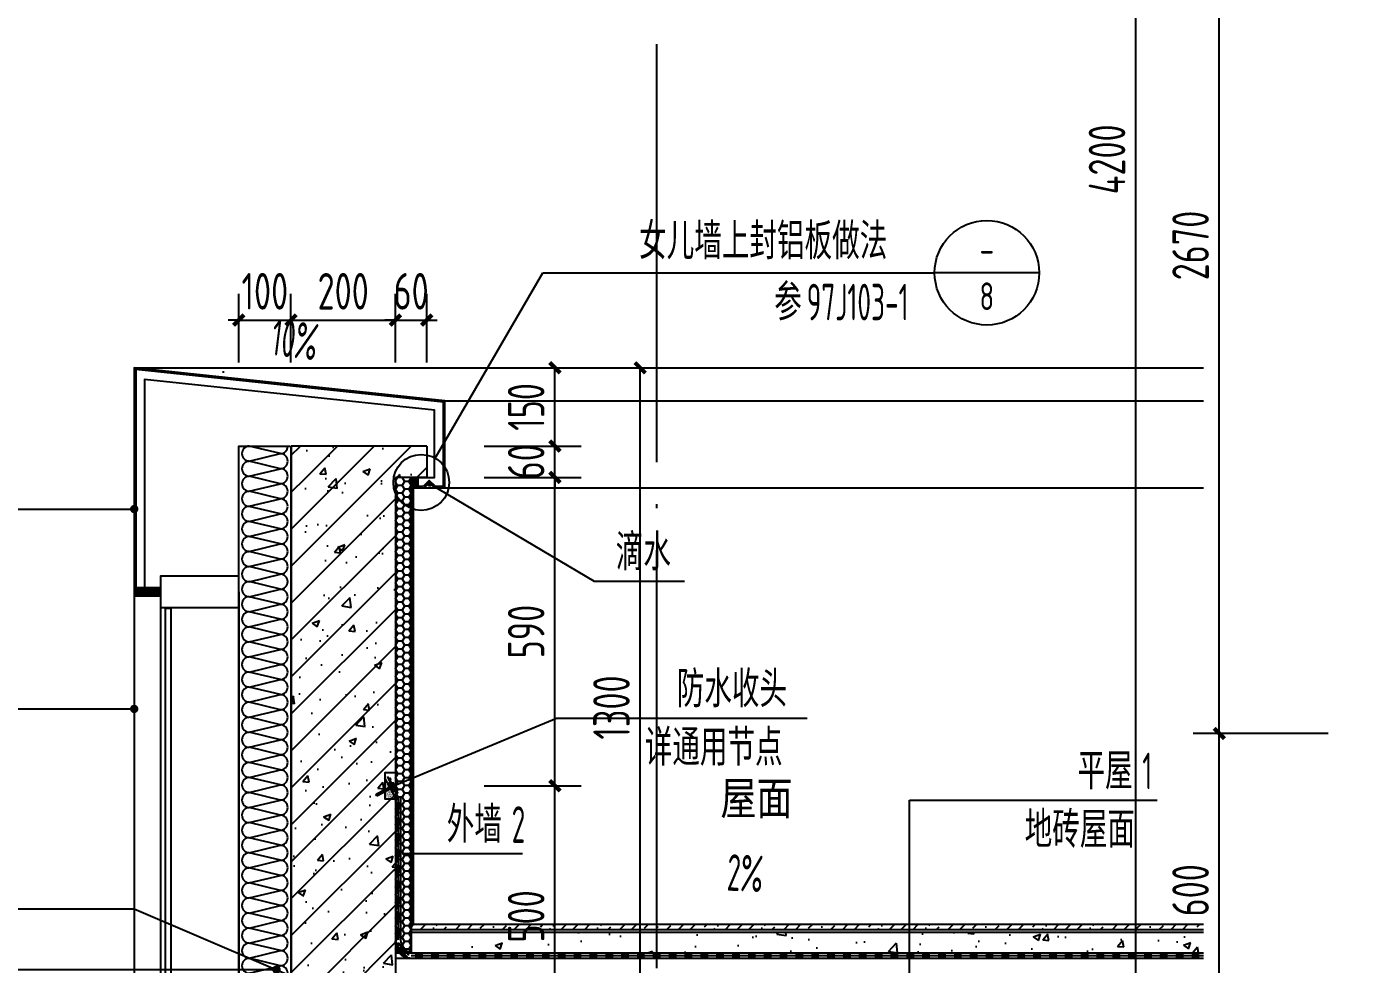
# Model space of a CAD drawing. Extents: x 198753 to 882193, y -399300 to 132460.
# Drawn here: x 368831 to 371382, y -190888 to -189093 of the extents above; entities that cross this region are included whole.
import ezdxf
from ezdxf.enums import TextEntityAlignment as Align

# ---------------------------------------------------------------- set-up
doc = ezdxf.new("R2010")
doc.units = 0
doc.header["$LTSCALE"] = 1000
doc.header["$MEASUREMENT"] = 0
doc.linetypes.add('DOTE', pattern=[2.42, 2, -0.2, 0.02, -0.2])
for name, color, linetype in [('00-图签', 7, 'Continuous'), ('01-标注_尺寸', 124, 'Continuous'), ('01-标注_符号', 200, 'Continuous'), ('02-TEXT_标注', 130, 'Continuous'), ('05-填充_天正', 26, 'Continuous'), ('A-0-房间名称', 7, 'Continuous'), ('A-D-玻璃剖线', 130, 'Continuous'), ('A-D-金属剖线', 200, 'Continuous'), ('A-D-金属看线', 205, 'Continuous'), ('A-D_龙骨', 131, 'Continuous'), ('A-O_屋面', 201, 'Continuous'), ('A-O_防水层', 222, 'Continuous'), ('A-SUR_保温', 222, 'Continuous'), ('A-金属背板', 30, 'Continuous'), ('A_AXIS-轴线', 36, 'DOTE'), ('A_STR-砼墙', 51, 'Continuous'), ('钢龙骨', 173, 'Continuous')]:
    doc.layers.add(name, color=color, linetype=linetype)
doc.styles.add('_TCH_DIM', font='ROS1', dxfattribs={"width": 0.8, "bigfont": 'JD'})
doc.styles.add('_TCH_DIM_T3', font='ROS1', dxfattribs={"width": 0.8, "bigfont": 'JD'})
doc.styles.add('_TCH_SPACE', font='STXIHEI.TTF', dxfattribs={"width": 0.75, "height": 5})
doc.dimstyles.new('_TCH_ARCH&&20', dxfattribs={"dimtxt": 70, "dimasz": 20, "dimexe": 50, "dimexo": 60, "dimgap": 20, "dimtad": 1, "dimdec": 0, "dimzin": 0, "dimdsep": 46, "dimtxsty": '_TCH_DIM_T3', "dimblk": 'ARCHTICK', "dimcen": 0.09, "dimclrt": 4, "dimazin": 2, "dimtfac": 1, "dimtdec": 0, "dimtix": 1, "dimtmove": 2, "dimatfit": 3, "dimfxl": 0, "dimtolj": 1, "dimtzin": 0, "dimarcsym": 0})
pattern_1 = [(45, (0, 0), (-35.355339, 35.355339), []), (50, (0, 0), (143.45204, -12.55043), [15, -165]), (355, (0, 0), (-27.75027, 150.43843), [12, -132]), (100.4514, (11.95, -1.05), (115.70188, 137.88791), [12.74804, -140.22842]), (46.1842, (0, 40), (213.44821, -33.1038), [22.5, -247.5]), (96.6356, (17.79, 37.24), (186.93254, 194.82357), [19.12206, -210.3426]), (351.1842, (0, 40), (186.9324, 194.82372), [18, -198]), (21, (20, 30), (119.38141, -80.52378), [15, -165]), (326, (20, 30), (48.66307, 145.03001), [12, -132]), (71.4514, (29.95, 23.29), (168.04453, 64.5061), [12.74804, -140.22842]), (37.5, (0, 0), (2.431971, 66.578771), [0, -130.4, 0, -134, 0, -132.5]), (7.5, (0, 0), (52.613907, 78.882342), [0, -76.4, 0, -127.4, 0, -50.5]), (327.5, (-44.6, 0), (106.764487, -4.510974), [0, -50, 0, -156, 0, -207]), (317.5, (-64.6, 0), (116.637234, 20.020996), [0, -65, 0, -103.6, 0, -147])]

# ---------------------------------------------------------------- blocks, each defined once
blk = doc.blocks.new('$LinePat$岩棉板')
at = {"color": 0}
for p, q in [((0, -17), (12, -67)), ((12, -67), (24, -17))]:
    blk.add_line(p, q, dxfattribs=at)
for centre, start, end in [((12, -17), 0, 180), ((0, -67), 270, 0), ((24, -67), 180, 270)]:
    blk.add_arc(centre, 12, start, end, dxfattribs=at)
at = {"layer": 'Defpoints'}
blk.add_point((0, 0.1), dxfattribs=at)
at = {"layer": 'Defpoints', "color": 0}
blk.add_point((24, -84), dxfattribs=at)
blk = doc.blocks.new('DKAJSDHKJASHDKJAS')
at = {"layer": '01-标注_符号', "const_width": 8}
for points in [[(-4, 682.3, 1), (4, 682.3, 1)], [(268.4, 183.3, 1), (276.4, 183.3, 1)], [(215.7, -819.4, 1), (223.7, -819.4, 1)]]:
    blk.add_lwpolyline(points, format="xyb", close=True, dxfattribs=at)
at = {"layer": '01-标注_符号'}
for points in [[(-852.7, 682.3), (0, 682.3)], [(-852.7, 183.3), (272.4, 183.3)], [(-850, -819.4), (219.7, -819.4)]]:
    blk.add_lwpolyline(points, dxfattribs=at)
at = {"layer": 'A-D-金属剖线'}
for points in [[(70, -765), (600.2, -765), (600.2, -865), (70, -865)], [(71.5, -766.5), (598.7, -766.5), (598.7, -863.5), (71.5, -863.5)]]:
    blk.add_lwpolyline(points, close=True, dxfattribs=at)
at = {"layer": 'A-SUR_保温'}
blk.add_lwpolyline([(300.2, 1185.3), (300.2, -184.7), (600.2, -184.7), (600.2, -765), (500.2, -765), (500.2, -284.7), (200.2, -284.7), (200.2, 1185.3), (298.1, 1185.3)], dxfattribs=at)
at = {"layer": 'A-金属背板'}
for points in [[(60, 875.3), (70, 875.3), (70, 35), (60, 35)], [(60, -25), (70, -25), (70, -865), (60, -865)]]:
    blk.add_lwpolyline(points, close=True, dxfattribs=at)
at = {"layer": 'A-SUR_保温', "yscale": 1.188379012465143, "zscale": 1.188379012465143}
for p, xscale, rotation in [((200.2, 1156.4), 1.20098039115519, 89.99999999965743), ((200.2, 1127.6), 1.20098039115519, 89.99999999965743), ((200.2, 1098.8), 1.20098039115519, 89.99999999965743), ((200.2, 1070), 1.20098039115519, 89.99999999965743), ((200.2, 1041.1), 1.20098039115519, 89.99999999965743), ((200.2, 1012.3), 1.20098039115519, 89.99999999965743), ((200.2, 983.5), 1.20098039115519, 89.99999999965743), ((200.2, 954.7), 1.20098039115519, 89.99999999965743), ((200.2, 925.8), 1.20098039115519, 89.99999999965743), ((200.2, 897), 1.20098039115519, 89.99999999965743), ((200.2, 868.2), 1.20098039115519, 89.99999999965743), ((200.2, 839.4), 1.20098039115519, 89.99999999965743), ((200.2, 810.5), 1.20098039115519, 89.99999999965743), ((200.2, 781.7), 1.20098039115519, 89.99999999965743), ((200.2, 752.9), 1.20098039115519, 89.99999999965743), ((200.2, 724.1), 1.20098039115519, 89.99999999965743), ((200.2, 695.3), 1.20098039115519, 89.99999999965743), ((200.2, 666.4), 1.20098039115519, 89.99999999965743), ((200.2, 637.6), 1.20098039115519, 89.99999999965743), ((200.2, 608.8), 1.20098039115519, 89.99999999965743), ((200.2, 580), 1.20098039115519, 89.99999999965743), ((200.2, 551.1), 1.20098039115519, 89.99999999965743), ((200.2, 522.3), 1.20098039115519, 89.99999999965743), ((200.2, 493.5), 1.20098039115519, 89.99999999965743), ((200.2, 464.7), 1.20098039115519, 89.99999999965743), ((200.2, 435.8), 1.20098039115519, 89.99999999965743), ((200.2, 407), 1.20098039115519, 89.99999999965743), ((200.2, 378.2), 1.20098039115519, 89.99999999965743), ((200.2, 349.4), 1.20098039115519, 89.99999999965743), ((200.2, 320.5), 1.20098039115519, 89.99999999965743), ((200.2, 291.7), 1.20098039115519, 89.99999999965743), ((200.2, 262.9), 1.20098039115519, 89.99999999965743), ((200.2, 234.1), 1.20098039115519, 89.99999999965743), ((200.2, 205.3), 1.20098039115519, 89.99999999965743), ((200.2, 176.4), 1.20098039115519, 89.99999999965743), ((200.2, 147.6), 1.20098039115519, 89.99999999965743), ((200.2, 118.8), 1.20098039115519, 89.99999999965743), ((200.2, 90), 1.20098039115519, 89.99999999965743), ((200.2, 61.1), 1.20098039115519, 89.99999999965743), ((200.2, 32.3), 1.20098039115519, 89.99999999965743), ((200.2, 3.5), 1.20098039115519, 89.99999999965743), ((200.2, -25.3), 1.20098039115519, 89.99999999965743), ((200.2, -54.2), 1.20098039115519, 89.99999999965743), ((200.2, -83), 1.20098039115519, 89.99999999965743), ((200.2, -111.8), 1.20098039115519, 89.99999999965743), ((200.2, -140.6), 1.20098039115519, 89.99999999965743), ((200.2, -169.5), 1.20098039115519, 89.99999999965743), ((200.2, -198.3), 1.20098039115519, 89.99999999965743), ((200.2, -227.1), 1.20098039115519, 89.99999999965743), ((300.2, -184.7), 1.249999998931412, 1.723110874633426e-10), ((330.2, -184.7), 1.249999998931412, 1.723110874633426e-10), ((360.2, -184.7), 1.249999998931412, 1.723110874633426e-10), ((390.2, -184.7), 1.249999998931412, 1.723110874633426e-10), ((420.2, -184.7), 1.249999998931412, 1.723110874633426e-10), ((450.2, -184.7), 1.249999998931412, 1.723110874633426e-10), ((480.2, -184.7), 1.249999998931412, 1.723110874633426e-10), ((510.2, -184.7), 1.249999998931412, 1.723110874633426e-10), ((540.2, -184.7), 1.249999998931412, 1.723110874633426e-10), ((570.2, -184.7), 1.249999998931412, 1.723110874633426e-10), ((200.2, -255.9), 1.20098039115519, 89.99999999965743), ((200.2, -284.7), 1.20098039115519, 89.99999999965743), ((600.2, -284.7), 1.250661926175161, 270.0000000012639), ((600.2, -314.8), 1.250661926175161, 270.0000000012639), ((600.2, -344.8), 1.250661926175161, 270.0000000012639), ((600.2, -374.8), 1.250661926175161, 270.0000000012639), ((600.2, -404.8), 1.250661926175161, 270.0000000012639), ((600.2, -434.8), 1.250661926175161, 270.0000000012639), ((600.2, -464.8), 1.250661926175161, 270.0000000012639), ((600.2, -494.9), 1.250661926175161, 270.0000000012639), ((600.2, -524.9), 1.250661926175161, 270.0000000012639), ((600.2, -554.9), 1.250661926175161, 270.0000000012639), ((600.2, -584.9), 1.250661926175161, 270.0000000012639), ((600.2, -614.9), 1.250661926175161, 270.0000000012639), ((600.2, -644.9), 1.250661926175161, 270.0000000012639), ((600.2, -675), 1.250661926175161, 270.0000000012639), ((600.2, -705), 1.250661926175161, 270.0000000012639), ((600.2, -735), 1.250661926175161, 270.0000000012639), ((99.5, -865), 1.227270386413879, 179.9999999999937), ((128.9, -865), 1.227270386413879, 179.9999999999937), ((158.4, -865), 1.227270386413879, 179.9999999999937), ((187.8, -865), 1.227270386413879, 179.9999999999937), ((217.3, -865), 1.227270386413879, 179.9999999999937), ((246.7, -865), 1.227270386413879, 179.9999999999937), ((276.2, -865), 1.227270386413879, 179.9999999999937), ((305.6, -865), 1.227270386413879, 179.9999999999937), ((335.1, -865), 1.227270386413879, 179.9999999999937), ((364.5, -865), 1.227270386413879, 179.9999999999937), ((394, -865), 1.227270386413879, 179.9999999999937), ((423.5, -865), 1.227270386413879, 179.9999999999937), ((452.9, -865), 1.227270386413879, 179.9999999999937), ((482.4, -865), 1.227270386413879, 179.9999999999937), ((511.8, -865), 1.227270386413879, 179.9999999999937), ((541.3, -865), 1.227270386413879, 179.9999999999937), ((570.7, -865), 1.227270386413879, 179.9999999999937), ((600.2, -865), 1.227270386413879, 179.9999999999937)]:
    blk.add_blockref('$LinePat$岩棉板', p, dxfattribs=dict(at, xscale=xscale, rotation=rotation))
at = {"layer": '02-TEXT_标注', "style": '_TCH_DIM'}
for s, height, width, p in [('幕墙', 69.46, 0.8, (-852.7, 703.3)), ('2', 70, 0.64, (-728.5, 703.3)), ('厚憎水岩棉板', 69.46, 0.8, (-763.1, 205.2)), ('100', 70, 0.64, (-852.7, 205.2)), ('100', 70, 0.64, (-850, -795.5)), ('厚憎水岩棉防火封堵', 69.46, 0.8, (-760.4, -795.5)), ('外包', 69.46, 0.8, (-850, -910.4)), ('1.5', 70, 0.64, (-725.8, -910.4)), ('厚镀锌钢板', 69.46, 0.8, (-651.2, -910.4))]:
    blk.add_text(s, height=height, dxfattribs=dict(at, width=width)).set_placement(p)
blk = doc.blocks.new('DLASJDALS')
at = {"layer": '05-填充_天正'}
h = blk.add_hatch(dxfattribs=at)
h.set_pattern_fill('钢筋混凝土', color=256, scale=20, style=0)
h.set_pattern_definition(pattern_1)
h.paths.add_polyline_path([(10021.5, -185495.6), (10021.5, -185555.6), (10281.5, -185555.6), (10281.5, -185495.6)])
h = blk.add_hatch(dxfattribs=at)
h.set_pattern_fill('钢筋混凝土', color=256, scale=20, style=0)
h.set_pattern_definition(pattern_1)
h.paths.add_polyline_path([(10221.5, -185555.6), (10021.5, -185555.6), (10021.5, -186865.6), (10221.5, -186745.6)])
at = {"layer": '01-标注_符号'}
for p, q in [((11205.5, -186745.6), (11205.5, -186173.4)), ((11205.5, -186173.4), (11679.9, -186173.4))]:
    blk.add_line(p, q, dxfattribs=at)
at = {"layer": 'A_STR-砼墙'}
for p, q in [((10021.5, -185495.6), (10021.5, -185555.6)), ((10281.5, -185495.6), (10021.5, -185495.6)), ((10281.5, -185495.6), (10281.5, -185555.6)), ((10021.5, -185555.6), (10021.5, -186865.6)), ((10221.5, -185555.6), (10221.5, -186745.6)), ((10281.5, -185555.6), (10221.5, -185555.6))]:
    blk.add_line(p, q, dxfattribs=at)
at = {"layer": '02-TEXT_标注', "style": '_TCH_DIM'}
for s, height, width, p in [('平屋', 69.46, 0.8, (11527.3, -186152.4)), ('1', 70, 0.64, (11651.4, -186152.4)), ('地砖屋面', 69.46, 0.8, (11426.2, -186264.4))]:
    blk.add_text(s, height=height, dxfattribs=dict(at, width=width)).set_placement(p)
blk = doc.blocks.new('*U260')
at = {"layer": '01-标注_符号'}
for p, q in [((276.4, 276.7), (482.1, 631.6)), ((482.1, 631.6), (1232.4, 631.6)), ((1432.4, 631.6), (1232.4, 631.6)), ((265.8, 227.5), (580.4, 41.3)), ((580.4, 41.3), (753.6, 41.3))]:
    blk.add_line(p, q, dxfattribs=at)
blk.add_lwpolyline([(-96.9, 460.3, 0, 0, 0), (33.1, 444.2, 16, 0, 0), (92.6, 436.8, 0, 0, 0)], format="xyseb", dxfattribs=at)
for points, const_width in [([(263.5, 228.8, 1), (268.1, 226.1, 1)], 5.33), ([(-304, 179.5, 1), (-296, 179.5, 1)], 8)]:
    blk.add_lwpolyline(points, format="xyb", close=True, dxfattribs=dict(at, const_width=const_width))
blk.add_lwpolyline([(-1149.7, 179.5), (-300, 179.5)], dxfattribs=at)
for centre, radius in [((1332.4, 631.6), 100), ((249.6, 230.5), 53.5)]:
    blk.add_circle(centre, radius, dxfattribs=at)
at = {"layer": 'A-D-金属剖线'}
blk.add_line((-130, 443.2), (-130, 440.2), dxfattribs=at)
for points in [[(235, 220), (295, 220), (295, 386.8), (-300, 450), (-300, 20)], [(276.2, 223), (292, 223), (292, 384.1), (-297, 446.6), (-297, 20)], [(235, 240), (275, 240), (275, 369), (-280, 427.5), (-280, 20)], [(276.2, 223), (265, 234.2), (253.8, 223)], [(275, 220), (265, 230), (255, 220)], [(235, 223), (253.8, 223)]]:
    blk.add_lwpolyline(points, dxfattribs=at)
at = {"layer": 'A-D-金属剖线', "const_width": 10}
blk.add_lwpolyline([(240, 240), (240, 220)], dxfattribs=at)
at = {"layer": 'A-D-金属看线'}
for p, q in [((-300, 450), (1747, 450)), ((295, 386.8), (1747, 386.8)), ((295, 220), (1747, 220))]:
    blk.add_line(p, q, dxfattribs=at)
at = {"layer": '02-TEXT_标注', "style": '_TCH_DIM'}
for s, height, width, p in [('女儿墙上封铝板做法', 69.46, 0.8, (666.6, 657.4)), ('参', 69.5, 0.8, (925.3, 540.6)), ('97J103-1', 70, 0.64, (987.4, 540.6)), ('滴水', 69.46, 0.8, (621.9, 62.3))]:
    blk.add_text(s, height=height, dxfattribs=dict(at, width=width)).set_placement(p)
for s, p, p2 in [('-', (1318.2, 650), (1346.5, 650)), ('8', (1318.2, 560.2), (1346.5, 560.2))]:
    blk.add_text(s, height=53, dxfattribs=at).set_placement(p, p2, align=Align.FIT)
at = {"layer": '02-TEXT_标注', "style": '_TCH_DIM', "width": 0.64}
blk.add_text('10%', height=70, rotation=352.9353, dxfattribs=at).set_placement((-40.3, 474.4))
blk = doc.blocks.new('kyuhtr')
blk.add_lwpolyline([(50, -30), (200, -30), (200, 30), (50, 30)], close=True)
at = {"const_width": 20}
blk.add_lwpolyline([(50, 0), (0, 0)], dxfattribs=at)
blk = doc.blocks.new('*U281')
at = {"layer": 'A-D-玻璃剖线'}
for points in [[(7285.6, -123582.2), (7285.6, -126753.4)], [(7335.6, -123582.2), (7335.6, -126753.4)]]:
    blk.add_lwpolyline(points, dxfattribs=at)
at = {"layer": '钢龙骨'}
blk.add_lwpolyline([(7485.6, -123582.2), (7485.6, -124483.6)], dxfattribs=at)
at = {"layer": 'A-D_龙骨'}
blk.add_blockref('kyuhtr', (7285.6, -123582.2), dxfattribs=at)
blk = doc.blocks.new('dsafdsg')
for p, q in [((-2.4, -1.8), (-4, 4)), ((-4, 4), (6.3, -6.1)), ((0.5, -4.6), (6.3, -6.1))]:
    blk.add_line(p, q)
for points in [[(-10.7, 8.9), (-10.6, 4.8), (7.3, -12.6), (11.2, -12.3)], [(-9.7, 8.9), (-9.6, 5.2), (-4.9, 0.6)], [(-26.5, -29.5), (-26.6, -26.7), (-2.4, -1.8), (0.5, -4.6), (-23.7, -29.5), (-26.5, -29.5)], [(-4.2, -0.1), (2.3, -6.3)], [(3, -7), (7.7, -11.6), (11.2, -11.3)]]:
    blk.add_lwpolyline(points)
for centre, start, end in [((-10.2, 8.9), 0.813, 180.813), ((-4.5, 0.3), 315.813, 135.813), ((2.7, -6.7), 315.813, 135.813), ((11.2, -11.8), 270.813, 90.813)]:
    blk.add_arc(centre, 0.5, start, end)
blk = doc.blocks.new('$LinePat$防水层2')
at = {"color": 0}
blk.add_line((0, 0), (600, 0), dxfattribs=at)
blk.add_solid([(150, 0), (450, 0), (150, -100), (450, -100)], dxfattribs=at)
blk = doc.blocks.new('A$C3BAF02C1')
at = {"layer": 'A-SUR_保温'}
h = blk.add_hatch(dxfattribs=at)
h.set_pattern_fill('AR-SAND', color=26)
h.set_pattern_definition([(37.5, (900, -12275), (-0.08000156, 2.4470662), [0, -1.9304, 0, -2.159, 0, -2.06375]), (7.5, (900, -12275), (2.2476164, 3.5841255), [0, -1.0414, 0, -1.7399, 0, -0.66675]), (327.5, (898.4379, -12275), (3.95496185, 0.00718592), [0, -0.635, 0, -2.286, 0, -2.9845]), (317.5, (898.438, -12275), (3.8177823, 1.1146466), [0, -0.3175, 0, -1.4986, 0, -1.7145])])
h.paths.add_polyline_path([(-20, 615.6), (-20, 575), (0, 575), (0, 577)])
at = {"layer": '01-标注_符号'}
for p, q in [((-2, 600.6), (308.4, 729.5)), ((308.4, 729.5), (788.2, 729.5))]:
    blk.add_line(p, q, dxfattribs=at)
at = {"layer": 'A-SUR_保温'}
blk.add_line((0, 577), (-20, 615.6), dxfattribs=at)
at = {"layer": 'A_STR-砼墙'}
blk.add_lwpolyline([(0, 625), (-20, 625), (-20, 575), (0, 575)], dxfattribs=at)
at = {"layer": 'A-SUR_保温', "rotation": 342.3196339635746}
blk.add_blockref('dsafdsg', (-2.8, 601.9), dxfattribs=at)
at = {"layer": 'A-SUR_保温', "xscale": 0.07251641290586743, "yscale": 0.05, "zscale": 0.05, "rotation": 297.3655606718143}
blk.add_blockref('$LinePat$防水层2', (-15.6, 617.9), dxfattribs=at)
at = {"layer": '02-TEXT_标注', "style": '_TCH_DIM', "width": 0.8}
for s, p in [('防水收头', (538.5, 750.5)), ('详通用节点', (477.3, 638.5))]:
    blk.add_text(s, height=69.46, dxfattribs=at).set_placement(p)
blk = doc.blocks.new('_ArchTick')
at = {"color": 0, "linetype": 'ByBlock', "const_width": 0.4}
blk.add_lwpolyline([(-0.5, -0.5), (0.5, 0.5)], dxfattribs=at)
blk = doc.blocks.new('*D1759')
at = {"layer": '01-标注_尺寸', "color": 0, "lineweight": -2, "transparency": 16777216}
for p, q in [((369952, -189746.2), (370055.3, -189746.2)), ((370005.3, -191046.2), (370005.3, -189746.2)), ((369952, -191046.2), (370055.3, -191046.2))]:
    blk.add_line(p, q, dxfattribs=at)
at = {"layer": 'Defpoints', "color": 0, "transparency": 16777216}
for p in [(369892, -189746.2), (370005.3, -189746.2), (369892, -191046.2)]:
    blk.add_point(p, dxfattribs=at)
at = {"layer": '01-标注_尺寸', "color": 0, "lineweight": -2, "transparency": 16777216, "xscale": 20, "yscale": 20, "zscale": 20}
for p, rotation in [((370005.3, -189746.2), 90), ((370005.3, -191046.2), 270)]:
    blk.add_blockref('_ArchTick', p, dxfattribs=dict(at, rotation=rotation))
at = {"layer": '01-标注_尺寸', "color": 4, "transparency": 16777216, "insert": (369950.3, -190396.2), "char_height": 70, "attachment_point": 5, "rotation": 90, "style": '_TCH_DIM_T3'}
blk.add_mtext('\\A1;1300', dxfattribs=at)
blk = doc.blocks.new('$LinePat$聚苯板')
at = {"color": 0}
for p, q in [((14.8, -8.6), (0, 0)), ((29.7, 0), (14.8, -8.6)), ((14.8, -25.7), (0, -34.3)), ((0, -34.3), (0, -51.4)), ((14.8, -8.6), (14.8, -25.7)), ((29.7, -34.3), (14.8, -25.7)), ((0, -51.4), (14.8, -60)), ((14.8, -60), (29.7, -51.4))]:
    blk.add_line(p, q, dxfattribs=at)
blk = doc.blocks.new('*D1761')
at = {"layer": '01-标注_尺寸', "color": 0, "lineweight": -2, "transparency": 16777216}
for p, q in [((369706.8, -190545.9), (369892, -190545.9)), ((369842, -191046.2), (369842, -190545.9)), ((369706.8, -191046.2), (369892, -191046.2))]:
    blk.add_line(p, q, dxfattribs=at)
at = {"layer": 'Defpoints', "color": 0, "transparency": 16777216}
for p in [(369646.8, -190545.9), (369842, -190545.9), (369646.8, -191046.2)]:
    blk.add_point(p, dxfattribs=at)
at = {"layer": '01-标注_尺寸', "color": 0, "lineweight": -2, "transparency": 16777216, "xscale": 20, "yscale": 20, "zscale": 20}
for p, rotation in [((369842, -190545.9), 90), ((369842, -191046.2), 270)]:
    blk.add_blockref('_ArchTick', p, dxfattribs=dict(at, rotation=rotation))
at = {"layer": '01-标注_尺寸', "color": 4, "transparency": 16777216, "insert": (369787, -190796), "char_height": 70, "attachment_point": 5, "rotation": 90, "style": '_TCH_DIM_T3'}
blk.add_mtext('\\A1;500', dxfattribs=at)
blk = doc.blocks.new('*D1762')
at = {"layer": '01-标注_尺寸', "color": 0, "lineweight": -2, "transparency": 16777216}
for p, q in [((369706.8, -189955.9), (369892, -189955.9)), ((369842, -190545.9), (369842, -189955.9)), ((369706.8, -190545.9), (369892, -190545.9))]:
    blk.add_line(p, q, dxfattribs=at)
at = {"layer": 'Defpoints', "color": 0, "transparency": 16777216}
for p in [(369646.8, -189955.9), (369842, -189955.9), (369646.8, -190545.9)]:
    blk.add_point(p, dxfattribs=at)
at = {"layer": '01-标注_尺寸', "color": 0, "lineweight": -2, "transparency": 16777216, "xscale": 20, "yscale": 20, "zscale": 20}
for p, rotation in [((369842, -189955.9), 90), ((369842, -190545.9), 270)]:
    blk.add_blockref('_ArchTick', p, dxfattribs=dict(at, rotation=rotation))
at = {"layer": '01-标注_尺寸', "color": 4, "transparency": 16777216, "insert": (369787, -190250.9), "char_height": 70, "attachment_point": 5, "rotation": 90, "style": '_TCH_DIM_T3'}
blk.add_mtext('\\A1;590', dxfattribs=at)
blk = doc.blocks.new('*D1763')
at = {"layer": '01-标注_尺寸', "color": 0, "lineweight": -2, "transparency": 16777216}
for p, q in [((369706.8, -189895.9), (369892, -189895.9)), ((369842, -189895.9), (369842, -189875.9)), ((369842, -189955.9), (369842, -189895.9)), ((369706.8, -189955.9), (369892, -189955.9)), ((369842, -189955.9), (369842, -189975.9))]:
    blk.add_line(p, q, dxfattribs=at)
at = {"layer": 'Defpoints', "color": 0, "transparency": 16777216}
for p in [(369646.8, -189895.9), (369842, -189895.9), (369646.8, -189955.9)]:
    blk.add_point(p, dxfattribs=at)
at = {"layer": '01-标注_尺寸', "color": 0, "lineweight": -2, "transparency": 16777216, "xscale": 20, "yscale": 20, "zscale": 20}
for p, rotation in [((369842, -189895.9), 270), ((369842, -189955.9), 90)]:
    blk.add_blockref('_ArchTick', p, dxfattribs=dict(at, rotation=rotation))
at = {"layer": '01-标注_尺寸', "color": 4, "transparency": 16777216, "insert": (369787, -189925.9), "char_height": 70, "attachment_point": 5, "rotation": 90, "style": '_TCH_DIM_T3'}
blk.add_mtext('\\A1;60', dxfattribs=at)
blk = doc.blocks.new('*D1764')
at = {"layer": '01-标注_尺寸', "color": 0, "lineweight": -2, "transparency": 16777216}
for p, q in [((369706.8, -189746.2), (369892, -189746.2)), ((369842, -189895.9), (369842, -189746.2)), ((369706.8, -189895.9), (369892, -189895.9))]:
    blk.add_line(p, q, dxfattribs=at)
at = {"layer": 'Defpoints', "color": 0, "transparency": 16777216}
for p in [(369646.8, -189746.2), (369842, -189746.2), (369646.8, -189895.9)]:
    blk.add_point(p, dxfattribs=at)
at = {"layer": '01-标注_尺寸', "color": 0, "lineweight": -2, "transparency": 16777216, "xscale": 20, "yscale": 20, "zscale": 20}
for p, rotation in [((369842, -189746.2), 90), ((369842, -189895.9), 270)]:
    blk.add_blockref('_ArchTick', p, dxfattribs=dict(at, rotation=rotation))
at = {"layer": '01-标注_尺寸', "color": 4, "transparency": 16777216, "insert": (369787, -189821), "char_height": 70, "attachment_point": 5, "rotation": 90, "style": '_TCH_DIM_T3'}
blk.add_mtext('\\A1;150', dxfattribs=at)
blk = doc.blocks.new('*D2014')
at = {"layer": '01-标注_尺寸', "color": 0, "lineweight": -2, "transparency": 16777216}
for p, q in [((371322.1, -190445.9), (371064, -190445.9)), ((371114, -191046.2), (371114, -190445.9)), ((371322.1, -191046.2), (371064, -191046.2))]:
    blk.add_line(p, q, dxfattribs=at)
at = {"layer": 'Defpoints', "color": 0, "transparency": 16777216}
for p in [(371114, -190445.9), (371382.1, -190445.9), (371382.1, -191046.2)]:
    blk.add_point(p, dxfattribs=at)
at = {"layer": '01-标注_尺寸', "color": 0, "lineweight": -2, "transparency": 16777216, "xscale": 20, "yscale": 20, "zscale": 20}
for p, rotation in [((371114, -190445.9), 90), ((371114, -191046.2), 270)]:
    blk.add_blockref('_ArchTick', p, dxfattribs=dict(at, rotation=rotation))
at = {"layer": '01-标注_尺寸', "color": 4, "transparency": 16777216, "insert": (371059, -190746), "char_height": 70, "attachment_point": 5, "rotation": 90, "style": '_TCH_DIM_T3'}
blk.add_mtext('\\A1;600', dxfattribs=at)
blk = doc.blocks.new('*D2015')
at = {"layer": '01-标注_尺寸', "color": 0, "lineweight": -2, "transparency": 16777216}
for p, q in [((371322.1, -188578.3), (371064, -188578.3)), ((371114, -190445.9), (371114, -188578.3)), ((371322.1, -190445.9), (371064, -190445.9))]:
    blk.add_line(p, q, dxfattribs=at)
at = {"layer": 'Defpoints', "color": 0, "transparency": 16777216}
for p in [(371114, -188578.3), (371382.1, -188578.3), (371382.1, -190445.9)]:
    blk.add_point(p, dxfattribs=at)
at = {"layer": '01-标注_尺寸', "color": 0, "lineweight": -2, "transparency": 16777216, "xscale": 20, "yscale": 20, "zscale": 20}
for p, rotation in [((371114, -188578.3), 90), ((371114, -190445.9), 270)]:
    blk.add_blockref('_ArchTick', p, dxfattribs=dict(at, rotation=rotation))
at = {"layer": '01-标注_尺寸', "color": 4, "transparency": 16777216, "insert": (371059, -189512.1), "char_height": 70, "attachment_point": 5, "rotation": 90, "style": '_TCH_DIM_T3'}
blk.add_mtext('\\A1;2670', dxfattribs=at)
blk = doc.blocks.new('*D2021')
at = {"layer": '01-标注_尺寸', "color": 0, "lineweight": -2, "transparency": 16777216}
for p, q in [((371263, -187648.3), (370904, -187648.3)), ((370954, -191046.2), (370954, -187648.3)), ((371263, -191046.2), (370904, -191046.2))]:
    blk.add_line(p, q, dxfattribs=at)
at = {"layer": 'Defpoints', "color": 0, "transparency": 16777216}
for p in [(370954, -187648.3), (371323, -187648.3), (371323, -191046.2)]:
    blk.add_point(p, dxfattribs=at)
at = {"layer": '01-标注_尺寸', "color": 0, "lineweight": -2, "transparency": 16777216, "xscale": 20, "yscale": 20, "zscale": 20}
for p, rotation in [((370954, -187648.3), 90), ((370954, -191046.2), 270)]:
    blk.add_blockref('_ArchTick', p, dxfattribs=dict(at, rotation=rotation))
at = {"layer": '01-标注_尺寸', "color": 4, "transparency": 16777216, "insert": (370899, -189347.2), "char_height": 70, "attachment_point": 5, "rotation": 90, "style": '_TCH_DIM_T3'}
blk.add_mtext('\\A1;4200', dxfattribs=at)
blk = doc.blocks.new('*D2062')
at = {"layer": '01-标注_尺寸', "color": 0, "lineweight": -2, "transparency": 16777216}
for p, q in [((369236.7, -189736.1), (369236.7, -189604.7)), ((369336.7, -189736.1), (369336.7, -189604.7)), ((369236.7, -189654.7), (369216.7, -189654.7)), ((369236.7, -189654.7), (369336.7, -189654.7)), ((369336.7, -189654.7), (369356.7, -189654.7))]:
    blk.add_line(p, q, dxfattribs=at)
at = {"layer": 'Defpoints', "color": 0, "transparency": 16777216}
for p in [(369336.7, -189654.7), (369236.7, -189796.1), (369336.7, -189796.1)]:
    blk.add_point(p, dxfattribs=at)
at = {"layer": '01-标注_尺寸', "color": 0, "lineweight": -2, "transparency": 16777216, "xscale": 20, "yscale": 20, "zscale": 20}
blk.add_blockref('_ArchTick', (369236.7, -189654.7), dxfattribs=at)
at = {"layer": '01-标注_尺寸', "color": 0, "lineweight": -2, "transparency": 16777216, "xscale": 20, "yscale": 20, "zscale": 20, "rotation": 180}
blk.add_blockref('_ArchTick', (369336.7, -189654.7), dxfattribs=at)
at = {"layer": '01-标注_尺寸', "color": 4, "transparency": 16777216, "insert": (369286.7, -189599.7), "char_height": 70, "attachment_point": 5, "style": '_TCH_DIM_T3'}
blk.add_mtext('\\A1;100', dxfattribs=at)
blk = doc.blocks.new('*D2063')
at = {"layer": '01-标注_尺寸', "color": 0, "lineweight": -2, "transparency": 16777216}
for p, q in [((369336.7, -189736.1), (369336.7, -189604.7)), ((369536.7, -189736.1), (369536.7, -189604.7)), ((369336.7, -189654.7), (369536.7, -189654.7))]:
    blk.add_line(p, q, dxfattribs=at)
at = {"layer": 'Defpoints', "color": 0, "transparency": 16777216}
for p in [(369536.7, -189654.7), (369336.7, -189796.1), (369536.7, -189796.1)]:
    blk.add_point(p, dxfattribs=at)
at = {"layer": '01-标注_尺寸', "color": 0, "lineweight": -2, "transparency": 16777216, "xscale": 20, "yscale": 20, "zscale": 20, "rotation": 180}
blk.add_blockref('_ArchTick', (369336.7, -189654.7), dxfattribs=at)
at = {"layer": '01-标注_尺寸', "color": 0, "lineweight": -2, "transparency": 16777216, "xscale": 20, "yscale": 20, "zscale": 20}
blk.add_blockref('_ArchTick', (369536.7, -189654.7), dxfattribs=at)
at = {"layer": '01-标注_尺寸', "color": 4, "transparency": 16777216, "insert": (369436.7, -189599.7), "char_height": 70, "attachment_point": 5, "style": '_TCH_DIM_T3'}
blk.add_mtext('\\A1;200', dxfattribs=at)
blk = doc.blocks.new('*D2064')
at = {"layer": '01-标注_尺寸', "color": 0, "lineweight": -2, "transparency": 16777216}
for p, q in [((369536.7, -189736.1), (369536.7, -189604.7)), ((369596.7, -189736.1), (369596.7, -189604.7)), ((369536.7, -189654.7), (369516.7, -189654.7)), ((369536.7, -189654.7), (369596.7, -189654.7)), ((369596.7, -189654.7), (369616.7, -189654.7))]:
    blk.add_line(p, q, dxfattribs=at)
at = {"layer": 'Defpoints', "color": 0, "transparency": 16777216}
for p in [(369596.7, -189654.7), (369536.7, -189796.1), (369596.7, -189796.1)]:
    blk.add_point(p, dxfattribs=at)
at = {"layer": '01-标注_尺寸', "color": 0, "lineweight": -2, "transparency": 16777216, "xscale": 20, "yscale": 20, "zscale": 20}
blk.add_blockref('_ArchTick', (369536.7, -189654.7), dxfattribs=at)
at = {"layer": '01-标注_尺寸', "color": 0, "lineweight": -2, "transparency": 16777216, "xscale": 20, "yscale": 20, "zscale": 20, "rotation": 180}
blk.add_blockref('_ArchTick', (369596.7, -189654.7), dxfattribs=at)
at = {"layer": '01-标注_尺寸', "color": 4, "transparency": 16777216, "insert": (369566.7, -189599.7), "char_height": 70, "attachment_point": 5, "style": '_TCH_DIM_T3'}
blk.add_mtext('\\A1;60', dxfattribs=at)

msp = doc.modelspace()

# ---------------------------------------------------------------- hatches: boundary and pattern name
at = {"layer": 'A-SUR_保温'}
h = msp.add_hatch(dxfattribs=at)
h.set_pattern_fill('ANSI36', color=26, scale=10)
h.set_pattern_definition([(45, (281549.436, 211286.22), (8.4189901, 30.8696304), [39.6875, -7.9375, 0, -7.9375])])
h.paths.add_polyline_path([(371083.6, -190820.9), (371083.6, -190810.9), (369566.7, -190810.9), (369566.7, -190820.9)])
h = msp.add_hatch(dxfattribs=at)
h.set_pattern_fill('混凝土', color=26, scale=20)
h.set_pattern_definition([(50, (-106973.13, 104498.81), (143.452037, -12.550427), [15, -165]), (355, (-106973.13, 104498.81), (-27.750267, 150.438427), [12, -132]), (100.4514, (-106961.18, 104497.77), (115.701876, 137.88791), [12.748038, -140.228422]), (46.1842, (-106973.13, 104538.81), (213.44821, -33.103803), [22.5, -247.5]), (96.6356, (-106955.35, 104536.05), (186.93254, 194.823574), [19.12206, -210.3426]), (351.1842, (-106973.13, 104538.81), (186.93239, 194.82372), [18, -198]), (21, (-106953.13, 104528.81), (119.38141, -80.523778), [15, -165]), (326, (-106953.13, 104528.81), (48.663066, 145.03001), [12, -132]), (71.4514, (-106943.18, 104522.1), (168.044526, 64.5061), [12.748038, -140.228422]), (37.5, (-106973.133, 104498.81), (2.431971, 66.578771), [0, -130.4, 0, -134, 0, -132.5]), (7.5, (-106973.13, 104498.81), (52.6139075, 78.882342), [0, -76.4, 0, -127.4, 0, -50.5]), (327.5, (-107017.73, 104498.81), (106.764487, -4.5109743), [0, -50, 0, -156, 0, -207]), (317.5, (-107037.73, 104498.81), (116.637234, 20.020996), [0, -65, 0, -103.6, 0, -147])])
h.paths.add_polyline_path([(371083.6, -190865.7), (371083.6, -190826.1), (369566.7, -190825.9), (369566.7, -190865.7)])

# ---------------------------------------------------------------- linework, layer by layer
at = {"layer": '01-标注_符号'}
for p, q in [((369036.7, -190781.9), (368184.1, -190781.9)), ((369551.7, -191002.2), (369036.7, -190781.9))]:
    msp.add_line(p, q, dxfattribs=at)
msp.add_lwpolyline([(369780.1, -190676.2), (369549.3, -190676.2)], dxfattribs=at)
msp.add_lwpolyline([(370087.7, -190763.6, 0, 0, 0), (370247.4, -190771.1, 16, 0, 0), (370307.3, -190774, 0, 0, 0)], format="xyseb", dxfattribs=at)
at = {"layer": 'A-O_屋面'}
for p, q in [((369566.7, -190810.9), (371083.6, -190810.9)), ((369566.7, -190820.9), (371083.6, -190820.9)), ((369566.7, -190825.9), (371083.6, -190826.1))]:
    msp.add_line(p, q, dxfattribs=at)
for points in [[(369536.7, -190865.7), (371083.6, -190865.7)], [(369536.7, -190875.7), (371083.6, -190875.7)]]:
    msp.add_lwpolyline(points, dxfattribs=at)
at = {"layer": 'A-O_防水层'}
for points in [[(369536.7, -190569.2), (369536.7, -190841.2, 0.466199), (369566.7, -190875.7), (371083.6, -190875.7)], [(369546.7, -190569.2), (369546.7, -190841.2, 0.351435), (369566.7, -190865.7), (371083.5, -190865.7)]]:
    msp.add_lwpolyline(points, format="xyb", dxfattribs=at)
at = {"layer": 'A-SUR_保温'}
for points in [[(369566.6, -189956.2), (369566.7, -190866.2)], [(369571.6, -190810.9), (369571.6, -189955.9)]]:
    msp.add_lwpolyline(points, dxfattribs=at)
at = {"layer": 'A_AXIS-轴线', "ltscale": 0.4}
msp.add_line((370036.5, -188159), (370036.5, -205192.3), dxfattribs=at)

# ---------------------------------------------------------------- block references
for name, p in [('DKAJSDHKJASHDKJAS', (369036.6, -191081.2)), ('*U281', (361751.1, -66592.5)), ('A$C3BAF02C1', (369536.7, -191146.2))]:
    msp.add_blockref(name, p)
at = {"layer": '00-图签'}
msp.add_blockref('*U260', (369336.6, -190195.9), dxfattribs=at)
at = {"layer": 'A-O_防水层', "yscale": 0.05, "zscale": 0.05}
for p, xscale, rotation in [((369541.7, -190569.2), 0.05037011670110386, 270.0000000022928), ((369546.7, -190569.2), 0.05037011670110386, 270.0000000022928), ((369541.7, -190599.4), 0.05037011670110386, 270.0000000022928), ((369546.7, -190599.4), 0.05037011670110386, 270.0000000022928), ((369541.7, -190629.6), 0.05037011670110386, 270.0000000022928), ((369546.7, -190629.6), 0.05037011670110386, 270.0000000022928), ((369541.7, -190659.8), 0.05037011670110386, 270.0000000022928), ((369546.7, -190659.8), 0.05037011670110386, 270.0000000022928), ((369541.7, -190690), 0.05037011670110386, 270.0000000022928), ((369546.7, -190690), 0.05037011670110386, 270.0000000022928), ((369541.7, -190720.3), 0.05037011670110386, 270.0000000022928), ((369546.7, -190720.3), 0.05037011670110386, 270.0000000022928), ((369541.7, -190750.5), 0.05037011670110386, 270.0000000022928), ((369546.7, -190750.5), 0.05037011670110386, 270.0000000022928), ((369541.7, -190780.7), 0.05037011670110386, 270.0000000022928), ((369546.7, -190780.7), 0.05037011670110386, 270.0000000022928), ((369541.7, -190810.9), 0.05037011670110386, 270.0000000022928), ((369546.7, -190810.9), 0.05037011670110386, 270.0000000022928), ((369535.7, -190846.8), 0.06447182480444369, 310.9710829436946), ((369541.7, -190845.8), 0.05272115071142543, 310.2355973738204), ((369566.7, -190865.7), 0.05056061848628839, 359.9999999994679), ((369597.1, -190865.7), 0.05056061848628839, 359.9999999994679), ((369627.4, -190865.7), 0.05056061848628839, 359.9999999994679), ((369657.7, -190865.7), 0.05056061848628839, 359.9999999994679), ((369688.1, -190865.7), 0.05056061848628839, 359.9999999994679), ((369718.4, -190865.7), 0.05056061848628839, 359.9999999994679), ((369748.8, -190865.7), 0.05056061848628839, 359.9999999994679), ((369779.1, -190865.7), 0.05056061848628839, 359.9999999994679), ((369809.4, -190865.7), 0.05056061848628839, 359.9999999994679), ((369839.8, -190865.7), 0.05056061848628839, 359.9999999994679), ((369870.1, -190865.7), 0.05056061848628839, 359.9999999994679), ((369900.4, -190865.7), 0.05056061848628839, 359.9999999994679), ((369930.8, -190865.7), 0.05056061848628839, 359.9999999994679), ((369961.1, -190865.7), 0.05056061848628839, 359.9999999994679), ((369991.4, -190865.7), 0.05056061848628839, 359.9999999994679), ((370021.8, -190865.7), 0.05056061848628839, 359.9999999994679), ((370052.1, -190865.7), 0.05056061848628839, 359.9999999994679), ((370082.5, -190865.7), 0.05056061848628839, 359.9999999994679), ((370112.8, -190865.7), 0.05056061848628839, 359.9999999994679), ((370143.1, -190865.7), 0.05056061848628839, 359.9999999994679), ((370173.5, -190865.7), 0.05056061848628839, 359.9999999994679), ((370203.8, -190865.7), 0.05056061848628839, 359.9999999994679), ((370234.1, -190865.7), 0.05056061848628839, 359.9999999994679), ((370264.5, -190865.7), 0.05056061848628839, 359.9999999994679), ((370294.8, -190865.7), 0.05056061848628839, 359.9999999994679), ((370325.1, -190865.7), 0.05056061848628839, 359.9999999994679), ((370355.5, -190865.7), 0.05056061848628839, 359.9999999994679), ((370385.8, -190865.7), 0.05056061848628839, 359.9999999994679), ((370416.2, -190865.7), 0.05056061848628839, 359.9999999994679), ((370446.5, -190865.7), 0.05056061848628839, 359.9999999994679), ((370476.8, -190865.7), 0.05056061848628839, 359.9999999994679), ((370507.2, -190865.7), 0.05056061848628839, 359.9999999994679), ((370537.5, -190865.7), 0.05056061848628839, 359.9999999994679), ((370567.8, -190865.7), 0.05056061848628839, 359.9999999994679), ((370598.2, -190865.7), 0.05056061848628839, 359.9999999994679), ((370628.5, -190865.7), 0.05056061848628839, 359.9999999994679), ((370658.8, -190865.7), 0.05056061848628839, 359.9999999994679), ((370689.2, -190865.7), 0.05056061848628839, 359.9999999994679), ((370719.5, -190865.7), 0.05056061848628839, 359.9999999994679), ((370749.9, -190865.7), 0.05056061848628839, 359.9999999994679), ((370780.2, -190865.7), 0.05056061848628839, 359.9999999994679), ((370810.5, -190865.7), 0.05056061848628839, 359.9999999994679), ((370840.9, -190865.7), 0.05056061848628839, 359.9999999994679), ((370871.2, -190865.7), 0.05056061848628839, 359.9999999994679), ((370901.5, -190865.7), 0.05056061848628839, 359.9999999994679), ((370931.9, -190865.7), 0.05056061848628839, 359.9999999994679), ((370962.2, -190865.7), 0.05056061848628839, 359.9999999994679), ((370992.5, -190865.7), 0.05056061848628839, 359.9999999994679), ((371022.9, -190865.7), 0.05056061848628839, 359.9999999994679), ((371053.2, -190865.7), 0.05056061848628839, 359.9999999994679), ((369566.7, -190870.7), 0.05056061848643974, 359.9999999994679), ((369597.1, -190870.7), 0.05056061848643974, 359.9999999994679), ((369627.4, -190870.7), 0.05056061848643974, 359.9999999994679), ((369657.7, -190870.7), 0.05056061848643974, 359.9999999994679), ((369688.1, -190870.7), 0.05056061848643974, 359.9999999994679), ((369718.4, -190870.7), 0.05056061848643974, 359.9999999994679), ((369748.8, -190870.7), 0.05056061848643974, 359.9999999994679), ((369779.1, -190870.7), 0.05056061848643974, 359.9999999994679), ((369809.4, -190870.7), 0.05056061848643974, 359.9999999994679), ((369839.8, -190870.7), 0.05056061848643974, 359.9999999994679), ((369870.1, -190870.7), 0.05056061848643974, 359.9999999994679), ((369900.4, -190870.7), 0.05056061848643974, 359.9999999994679), ((369930.8, -190870.7), 0.05056061848643974, 359.9999999994679), ((369961.1, -190870.7), 0.05056061848643974, 359.9999999994679), ((369991.4, -190870.7), 0.05056061848643974, 359.9999999994679), ((370021.8, -190870.7), 0.05056061848643974, 359.9999999994679), ((370052.1, -190870.7), 0.05056061848643974, 359.9999999994679), ((370082.5, -190870.7), 0.05056061848643974, 359.9999999994679), ((370112.8, -190870.7), 0.05056061848643974, 359.9999999994679), ((370143.1, -190870.7), 0.05056061848643974, 359.9999999994679), ((370173.5, -190870.7), 0.05056061848643974, 359.9999999994679), ((370203.8, -190870.7), 0.05056061848643974, 359.9999999994679), ((370234.1, -190870.7), 0.05056061848643974, 359.9999999994679), ((370264.5, -190870.7), 0.05056061848643974, 359.9999999994679), ((370294.8, -190870.7), 0.05056061848643974, 359.9999999994679), ((370325.1, -190870.7), 0.05056061848643974, 359.9999999994679), ((370355.5, -190870.7), 0.05056061848643974, 359.9999999994679), ((370385.8, -190870.7), 0.05056061848643974, 359.9999999994679), ((370416.2, -190870.7), 0.05056061848643974, 359.9999999994679), ((370446.5, -190870.7), 0.05056061848643974, 359.9999999994679), ((370476.8, -190870.7), 0.05056061848643974, 359.9999999994679), ((370507.2, -190870.7), 0.05056061848643974, 359.9999999994679), ((370537.5, -190870.7), 0.05056061848643974, 359.9999999994679), ((370567.8, -190870.7), 0.05056061848643974, 359.9999999994679), ((370598.2, -190870.7), 0.05056061848643974, 359.9999999994679), ((370628.5, -190870.7), 0.05056061848643974, 359.9999999994679), ((370658.8, -190870.7), 0.05056061848643974, 359.9999999994679), ((370689.2, -190870.7), 0.05056061848643974, 359.9999999994679), ((370719.5, -190870.7), 0.05056061848643974, 359.9999999994679), ((370749.9, -190870.7), 0.05056061848643974, 359.9999999994679), ((370780.2, -190870.7), 0.05056061848643974, 359.9999999994679), ((370810.5, -190870.7), 0.05056061848643974, 359.9999999994679), ((370840.9, -190870.7), 0.05056061848643974, 359.9999999994679), ((370871.2, -190870.7), 0.05056061848643974, 359.9999999994679), ((370901.5, -190870.7), 0.05056061848643974, 359.9999999994679), ((370931.9, -190870.7), 0.05056061848643974, 359.9999999994679), ((370962.2, -190870.7), 0.05056061848643974, 359.9999999994679), ((370992.5, -190870.7), 0.05056061848643974, 359.9999999994679), ((371022.9, -190870.7), 0.05056061848643974, 359.9999999994679), ((371053.2, -190870.7), 0.05056061848643974, 359.9999999994679)]:
    msp.add_blockref('$LinePat$防水层2', p, dxfattribs=dict(at, xscale=xscale, rotation=rotation))
at = {"layer": 'A-SUR_保温'}
msp.add_blockref('DLASJDALS', (359315.2, -4400.3), dxfattribs=at)
at = {"layer": 'A-SUR_保温', "color": 26, "xscale": -0.5024163561836821, "yscale": 0.5, "zscale": 0.5, "rotation": 270.0054408284985}
for p in [(369566.6, -189971.1), (369566.7, -189986), (369566.7, -190000.9), (369566.7, -190015.8), (369566.7, -190030.8), (369566.7, -190045.7), (369566.7, -190060.6), (369566.7, -190075.5), (369566.7, -190090.4), (369566.7, -190105.3), (369566.7, -190120.3), (369566.7, -190135.2), (369566.7, -190150.1), (369566.7, -190165), (369566.7, -190179.9), (369566.7, -190194.9), (369566.7, -190209.8), (369566.7, -190224.7), (369566.7, -190239.6), (369566.7, -190254.5), (369566.7, -190269.4), (369566.7, -190284.4), (369566.7, -190299.3), (369566.7, -190314.2), (369566.7, -190329.1), (369566.7, -190344), (369566.7, -190358.9), (369566.7, -190373.9), (369566.7, -190388.8), (369566.7, -190403.7), (369566.7, -190418.6), (369566.7, -190433.5), (369566.7, -190448.5), (369566.7, -190463.4), (369566.7, -190478.3), (369566.7, -190493.2), (369566.7, -190508.1), (369566.7, -190523), (369566.7, -190538), (369566.7, -190552.9), (369566.7, -190567.8), (369566.7, -190582.7), (369566.7, -190597.6), (369566.7, -190612.6), (369566.7, -190627.5), (369566.7, -190642.4), (369566.7, -190657.3), (369566.7, -190672.2), (369566.7, -190687.1), (369566.7, -190702.1), (369566.7, -190717), (369566.7, -190731.9), (369566.7, -190746.8), (369566.7, -190761.7), (369566.7, -190776.6), (369566.7, -190791.6), (369566.7, -190806.5), (369566.7, -190821.4), (369566.7, -190836.3), (369566.7, -190851.2), (369566.7, -190866.2)]:
    msp.add_blockref('$LinePat$聚苯板', p, dxfattribs=at)

# ---------------------------------------------------------------- texts
at = {"layer": '02-TEXT_标注', "style": '_TCH_DIM'}
for s, height, width, p in [('外墙', 69.46, 0.8, (369635, -190655.2)), ('2', 70, 0.64, (369759.2, -190655.2))]:
    msp.add_text(s, height=height, dxfattribs=dict(at, width=width)).set_placement(p)
at = {"layer": '02-TEXT_标注', "style": '_TCH_DIM', "width": 0.64}
msp.add_text('2%', height=70, rotation=357.2928, dxfattribs=at).set_placement((370170.2, -190746.5))
at = {"layer": 'A-0-房间名称', "style": '_TCH_SPACE', "width": 0.8}
msp.add_text('屋面', height=63.25, dxfattribs=at).set_placement((370158.9, -190601.3))

# ---------------------------------------------------------------- dimensions: what is measured, and where the dimension line sits
at = {"layer": '01-标注_尺寸'}
for p1, p2, distance, text, picture, middle in [((371323, -191046.2), (371323, -187648.3), 369.1, '4200', '*D2021', (370899, -189347.2)), ((371382.1, -190445.9), (371382.1, -188578.3), 268.1, '2670', '*D2015', (371059, -189512.1))]:
    dim = msp.add_aligned_dim(p1=p1, p2=p2, distance=distance, text=text, dimstyle='_TCH_ARCH&&20', dxfattribs=at)
    dim.commit()
    dim.dimension.update_dxf_attribs({"geometry": picture, "text_midpoint": middle})
for p1, p2, distance, picture, middle in [((369236.7, -189796.1), (369336.7, -189796.1), 141.4, '*D2062', (369286.7, -189599.7)), ((369336.7, -189796.1), (369536.7, -189796.1), 141.4, '*D2063', (369436.7, -189599.7)), ((369536.7, -189796.1), (369596.7, -189796.1), 141.4, '*D2064', (369566.7, -189599.7)), ((369646.8, -189895.9), (369646.8, -189746.2), -195.2, '*D1764', (369787, -189821)), ((369892, -191046.2), (369892, -189746.2), -113.3, '*D1759', (369950.3, -190396.2)), ((369646.8, -189955.9), (369646.8, -189895.9), -195.2, '*D1763', (369787, -189925.9)), ((369646.8, -190545.9), (369646.8, -189955.9), -195.2, '*D1762', (369787, -190250.9)), ((371382.1, -191046.2), (371382.1, -190445.9), 268.1, '*D2014', (371059, -190746)), ((369646.8, -191046.2), (369646.8, -190545.9), -195.2, '*D1761', (369787, -190796))]:
    dim = msp.add_aligned_dim(p1=p1, p2=p2, distance=distance, dimstyle='_TCH_ARCH&&20', dxfattribs=at)
    dim.commit()
    dim.dimension.update_dxf_attribs({"geometry": picture, "text_midpoint": middle})

doc.saveas('drawing.dxf')
